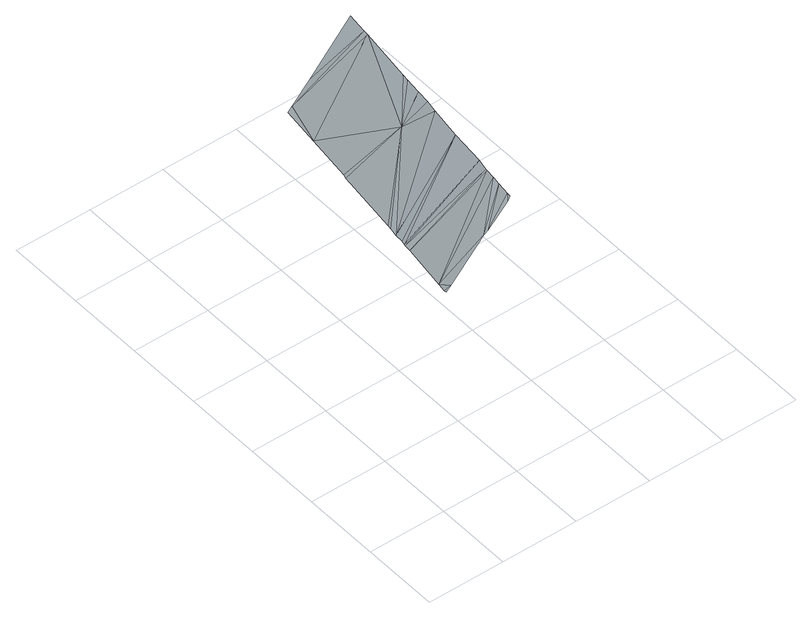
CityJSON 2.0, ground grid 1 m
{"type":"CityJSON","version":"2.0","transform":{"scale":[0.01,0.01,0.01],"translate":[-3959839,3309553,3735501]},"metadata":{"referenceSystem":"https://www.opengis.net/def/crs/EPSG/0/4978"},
"CityObjects":{
"object1":{"type":"GenericCityObject","geometry":[{"type":"MultiSurface","lod":"0","boundaries":[[[0,1,2]],[[0,3,1]],[[0,4,3]],[[0,5,4]],[[0,6,5]],[[6,7,8]],[[9,10,11]],[[7,10,9]],[[7,12,10]],[[6,12,7]],[[0,12,6]],[[0,13,12]],[[0,14,13]],[[0,15,14]],[[0,16,15]],[[0,17,16]],[[2,17,0]],[[2,18,17]],[[19,18,2]],[[20,18,19]],[[20,21,18]],[[22,23,24]],[[22,25,23]],[[26,25,22]],[[26,27,25]],[[28,27,26]],[[29,30,31]],[[29,32,30]],[[27,32,29]],[[28,32,27]],[[33,32,28]],[[33,34,32]],[[35,34,33]],[[35,36,34]],[[21,36,35]],[[20,36,21]]]}]}
},
"vertices":[
[229,356,250],[125,245,244],[118,228,251],[130,256,238],[184,394,174],[188,403,170],[227,503,123],[265,586,90],[259,586,85],[291,587,115],[331,546,191],[348,590,170],[327,535,196],[281,418,250],[275,403,257],[261,367,274],[250,338,288],[239,312,300],[211,242,333],[111,209,261],[107,200,265],[182,166,368],[145,72,411],[138,63,411],[142,64,415],[110,62,385],[156,100,398],[105,62,381],[162,117,391],[58,60,337],[53,65,328],[52,60,331],[61,84,319],[171,139,380],[101,183,272],[172,142,379],[106,197,266]
]}
